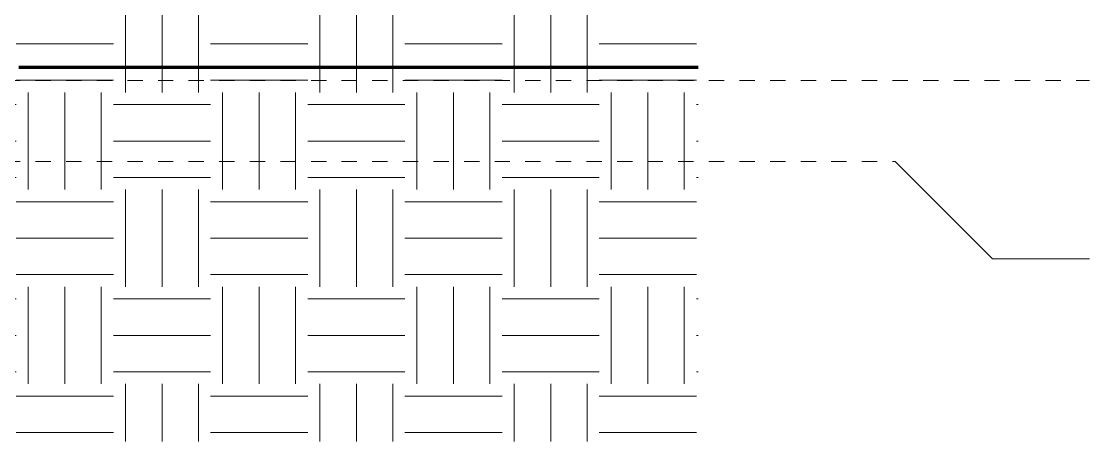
# Model space of a CAD drawing. Header units: metres. Extents: x 3 to 183, y -124 to 10.
# Drawn here: x 89.94 to 96.92, y -2.36 to 0.39 of the extents above; entities that cross this region are included whole.
import ezdxf

# ---------------------------------------------------------------- set-up
doc = ezdxf.new("R2010")
doc.units = ezdxf.units.M
doc.linetypes.add('Centre', pattern=[0.03175, 0.00635, -0.00475, 0.0159, -0.00475])
doc.layers.add('A-FLOR-LEVL', color=7, linetype='Continuous', lineweight=9)
doc.layers.add('C-TOPO', color=7, linetype='Continuous', lineweight=9)

# ---------------------------------------------------------------- blocks, each defined once
blk = doc.blocks.new('YADRAN_LASQUEMAS_ARQ_MO_000_SITIO_rvt-2-Elevación 01')
at = {"layer": 'C-TOPO', "true_color": 0xaaaaaa}
h = blk.add_hatch(dxfattribs=at)
h.set_pattern_fill('FP_14', color=253, style=0, pattern_type=2)
h.set_pattern_definition([(0, (-92.979, 0), (0.635, 0.635), [0.635, -0.635]), (0, (-92.979, 0.2381), (0.635, 0.635), [0.635, -0.635]), (0, (-92.979, 0.47625), (0.635, 0.635), [0.635, -0.635]), (90, (-92.9, 0.5556), (-0.635, 0.635), [0.635, -0.635]), (90, (-92.661, 0.5556), (-0.635, 0.635), [0.635, -0.635]), (90, (-92.423, 0.5556), (-0.635, 0.635), [0.635, -0.635])])
h.paths.add_polyline_path([(-89.5906, -2.3606), (-89.5893, -2.3606), (-89.5893, 0.087), (-89.4755, 0.087), (-89.4755, -2.3606), (-89.2664, -2.3606), (-89.2664, 0.087), (-87.0184, 0.087), (-87.0184, -2.3606), (-79.4011, -2.3606), (-79.4011, 0.4698), (-83.824, 0.47), (-87.1437, 0.4631), (-88.9153, 0.4699), (-89.4755, 0.4672), (-89.5906, 0.4732), (-89.5906, -1.0573)])
at = {"layer": 'C-TOPO', "color": 253, "lineweight": 70, "true_color": 0xaaaaaa}
for p, q in [((-83.8409, 0.087), (-83.6876, 0.087)), ((-83.6876, 0.087), (-82.36, 0.087)), ((-82.36, 0.087), (-79.4011, 0.087))]:
    blk.add_line(p, q, dxfattribs=at)
at = {"layer": 'C-TOPO', "color": 253, "true_color": 0xaaaaaa}
for p, q in [((-83.8409, 0.087), (-83.6876, 0.087)), ((-82.36, 0.087), (-83.6876, 0.087)), ((-79.4011, 0.087), (-82.36, 0.087))]:
    blk.add_line(p, q, dxfattribs=at)

msp = doc.modelspace()

# ---------------------------------------------------------------- linework, layer by layer
at = {"layer": 'A-FLOR-LEVL', "color": 253, "linetype": 'Centre', "true_color": 0xaaaaaa}
for p, q in [((54.4283, 0), (96.9164, 0)), ((54.4283, -0.5305), (95.6464, -0.5305))]:
    msp.add_line(p, q, dxfattribs=at)
at = {"layer": 'A-FLOR-LEVL', "color": 253, "true_color": 0xaaaaaa}
for p, q in [((95.6464, -0.5305), (96.2814, -1.1655)), ((96.2814, -1.1655), (96.9164, -1.1655))]:
    msp.add_line(p, q, dxfattribs=at)

# ---------------------------------------------------------------- block references
at = {"lineweight": 5}
msp.add_blockref('YADRAN_LASQUEMAS_ARQ_MO_000_SITIO_rvt-2-Elevación 01', (173.7592, 0), dxfattribs=at)

doc.saveas('drawing.dxf')
